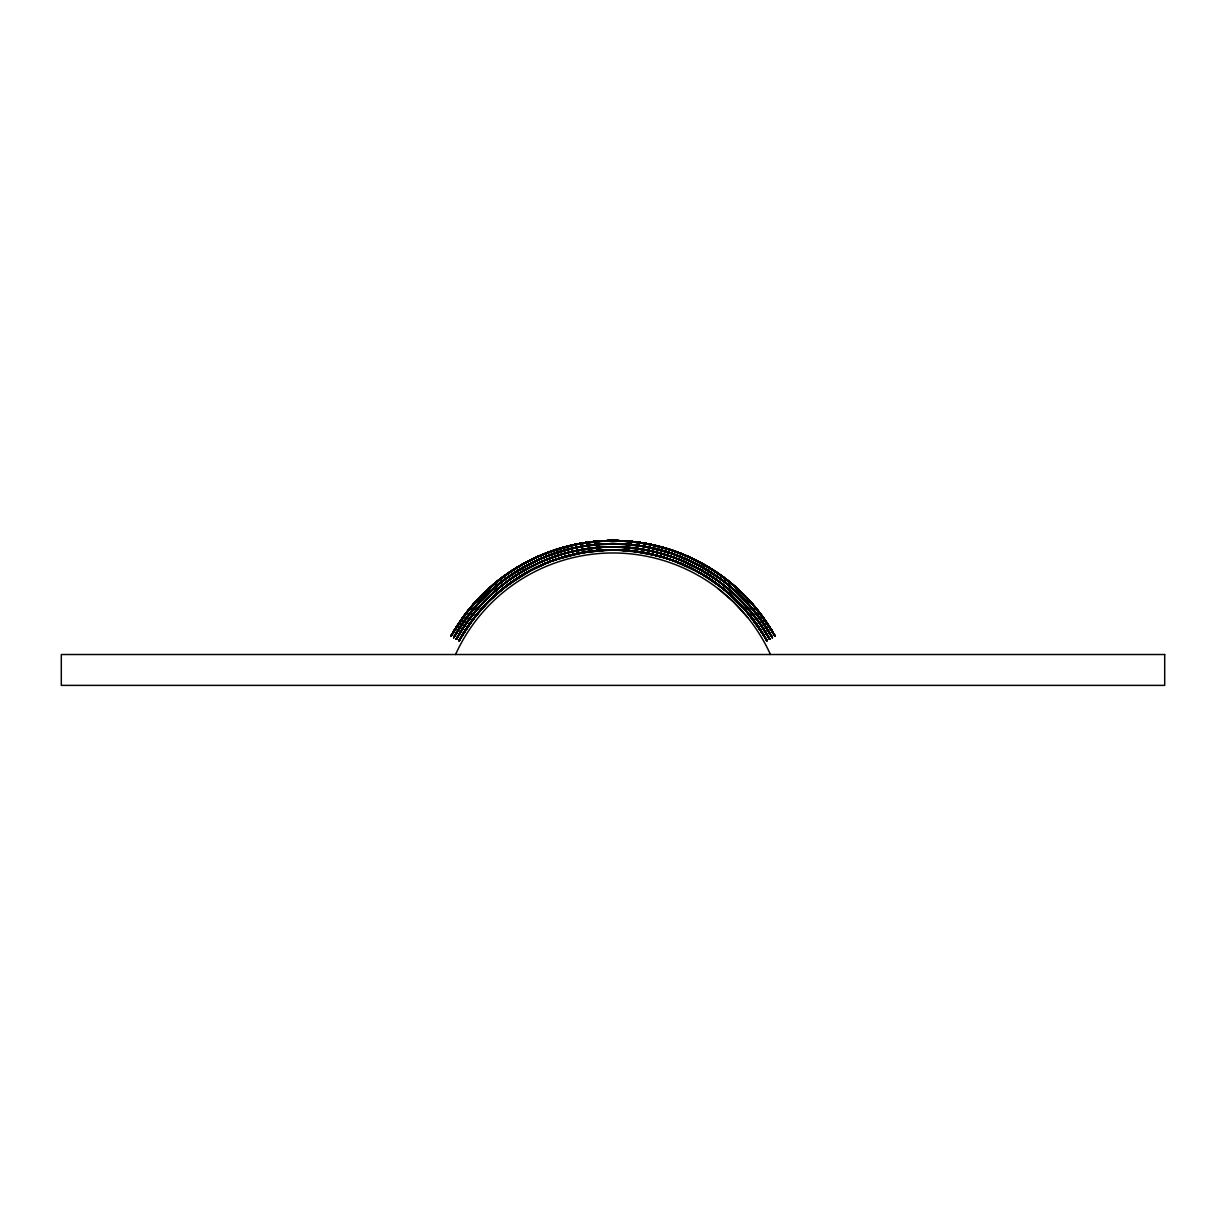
<?xml version="1.0" encoding="UTF-8"?>
<svg xmlns="http://www.w3.org/2000/svg" width="1226" height="1226" viewBox="0 0 1226 1226"><rect width="100%" height="100%" fill="white"/><g stroke="black" fill="none" stroke-linecap="round" stroke-linejoin="round"><path stroke-width="1.5" d="M460.424 620.862L461.834 618.839A314.622 147.718 -90 0 1 473.497 604.05L466.493 612.54A260.326 122.217 -90 0 0 450.907 636.125L451.137 635.834M488.209 588.986L468.485 609.996L451.229 635.666M464.531 625.781C476.623 607.835 492.009 592.143 509.664 579.637A199.915 183.823 -90 0 1 540.773 562.029L525.065 569.891A192.467 176.973 90 0 0 481.971 603.774A180.329 165.816 -90 0 0 456.333 639.175L457.405 637.29M477.879 599.162L487.013 590.089L468.01 610.579L450.938 636.187L452.317 633.75M455.689 628.11L450.938 636.187L465.144 614.318L485.68 591.33M454.294 630.379L450.938 636.187L455.061 629.107M454.126 630.654L450.938 636.187L464.056 615.759L478.538 598.472M468.914 609.475L450.938 636.187L455.796 627.911M455.919 633.689L453.651 637.689A188.314 151.227 -90 0 1 476.286 605.598L472.7 609.705M482.937 602.809L468.148 620.632L456.348 639.175L462.248 629.26L477.941 608.311A179.732 165.265 90 0 0 456.333 639.175L465.052 625.015M460.133 638.731L459.045 640.677A191.608 147.273 90 0 1 491.641 598.656L495.595 594.794M450.938 636.187L458.463 623.758M502.905 584.649C483.933 599.453 468.01 618.134 456.348 639.175L466.278 623.237M492.591 589.2L471.535 611.146L453.651 637.689A182.628 146.66 90 0 1 465.895 618.486L482.891 598.395A217.278 174.506 -90 0 1 498.752 584.02M456.348 639.175C478.109 599.514 515.518 568.849 558.658 555.24M457.758 636.662L459.581 633.566M486.094 603.958L470.064 623.237L459.045 640.677A178.919 137.527 90 0 1 472.271 620.249L459.045 640.677A185.402 142.507 90 0 1 481.956 608.525M453.022 632.524L452.501 633.428L459.505 622.21M460.807 637.566L461.926 635.65M455.398 628.57L451.352 635.466L463.842 616.05M461.053 637.137L463.121 633.689M455.842 633.827L469.236 614.042M461.191 636.892L470.539 622.578M463.52 633.045L459.045 640.677C471.857 617.475 490.002 597.277 511.656 582.013M459.965 632.938L461.466 630.501M453.635 631.497L462.202 618.318M453.681 631.39L465.512 613.828L478.293 598.732M458.953 634.624L461.681 630.149M461.62 636.171C483.259 599.407 518.751 571.117 559.424 558.244A291.834 224.312 90 0 1 607.36 549.999L614.502 549.892M453.804 631.206L471.749 606.027M454.892 629.382L456.256 627.191M454.034 630.808L464.378 615.314M461.987 635.543L471.857 620.785L486.661 603.376M462.033 635.466L465.175 630.409M456.946 631.972L467.826 615.866M462.447 634.792L477.788 613.245M454.708 629.689L462.984 617.214M458.11 630.041L476.255 605.552M456.072 627.497L458.739 623.36M466.478 628.432L459.045 640.677L469.282 624.34L479.213 611.559M461.359 624.984L453.651 637.689A180.498 144.959 -90 0 1 462.371 623.498L468.838 614.548M457.313 625.536L466.57 612.418M459.06 628.54L471.765 610.855L485.603 595.698M461.987 624.034L453.651 637.689C470.631 606.916 496.683 581.293 527.762 564.895M462.631 623.099L453.651 637.689L461.773 624.371L475.611 606.288M462.248 629.26L475.765 610.87L493.848 592.204M465.252 630.302L469.727 623.727M457.237 625.643L463.964 615.881M463.351 622.042L453.651 637.689L464.761 620.034M465.865 629.352L475.995 615.452L487.12 602.901M457.773 624.8L465.114 614.333M458.647 623.467L474.079 603.345L493.986 583.928M468.301 625.735L471.658 621.061M463.275 622.164L481.45 599.882M461.466 619.345L464.271 615.483M464.118 620.954L466.968 617.015M469.129 624.555L471.872 620.77M461.65 619.084L468.255 610.303M467.428 621.628L477.588 608.709M473.006 619.268L469.282 624.34L478.906 611.927M461.926 618.701L478.201 598.84L495.488 582.687M464.899 619.85L478.891 602.625A214.289 172.1 -90 0 1 496.974 585.461L515.84 571.791M465.39 619.161L467.964 615.697M463.336 616.739L465.972 613.215M474.033 617.935L459.045 640.677C469.696 621.429 483.979 604.219 500.928 590.212M467.121 616.816L474.707 607.33M472.041 620.54L477.573 613.506M464.838 614.716L467.305 611.498M466.876 617.138C479.565 600.096 495.243 585.308 512.989 573.63M466.248 612.862L468.976 609.399M466.125 613.015L469.389 608.878L465.328 614.057L476.27 600.924M467.106 611.743L470.002 608.142M471.811 615.759L480.776 605.138M474.416 617.444L476.837 614.41M466.983 611.897L482.676 594.242M469.895 613.184L484.914 596.372L502.844 580.802M467.458 611.299C483.059 591.484 502.752 574.917 524.927 562.903M468.439 610.073L470.769 607.207M475.121 616.54L486.186 603.866L499.151 591.683M467.995 610.609L471.688 606.119M475.627 615.912L491.534 598.549M471.152 611.621L481.22 600.142L495.748 586.488M476.01 615.421L482.462 607.866M471.305 611.437L474.6 607.468M468.623 609.828L483.182 593.736L502.844 576.956M469.359 608.924L473.405 604.111M475.964 605.889L472.47 610.012L482.829 598.472M477.358 613.782L480.776 609.766M473.067 609.261C496.101 581.599 527.471 561.018 562.044 550.98M476.086 601.123L470.83 607.146L484.071 592.878M472.838 604.77L493.388 584.434M479.918 610.747L483.688 606.518M474.646 602.702L498.584 580.205M477.358 604.311L493.419 588.48M480.301 605.644L491.795 594.074M482.324 608.019L495.457 594.916L514.843 579.821M477.987 603.606C497.603 581.952 522.491 565.109 549.907 554.98M483.58 606.64L486.676 603.361M479.197 602.288L482.446 598.87M477.358 599.744L480.194 596.755M477.496 599.591L481.649 595.269M479.703 601.736L502.185 581.308L529.126 564.175M481.91 608.479L495.319 595.039M477.282 609.077C501.832 580.511 535.471 560.021 572.174 551.516L563.132 553.876M485.726 604.357L489.189 600.832M479.657 597.307L482.446 594.472M486.308 590.748L479.305 597.66L494.461 583.53L513.771 569.446M479.259 597.721L498.737 580.082M486.507 603.544L492.254 597.859A221.416 170.184 90 0 1 501.219 589.967L510.859 582.565M487.887 602.135L491.565 598.518M483.734 597.552L503.855 580.036M480.485 596.449L487.473 589.66L485.082 591.913M482.063 594.855L495.442 582.718M489.113 600.909L492.653 597.491M485.006 596.28L503.411 580.373L522.72 567.669M486.937 598.702C513.296 572.496 547.991 554.872 584.71 549.049M489.419 600.602L496.04 594.395M523.058 574.611L506.445 585.813L490.048 599.974C507.012 583.407 527.364 570.351 549.463 561.753M486.048 595.269L503.304 580.45L521.954 568.098M485.251 591.744L496.04 582.243M486.691 594.641L491.503 590.181M488.561 601.46L508.438 584.327M488.438 592.97L491.32 590.319M485.848 591.193L499.733 579.316L518.506 566.55M492.576 597.568L496.086 594.349M493.082 597.077L496.821 593.706M486.615 594.717L496.974 585.461M487.228 589.89L511.257 571.071L514.92 568.726L503.641 576.358L523.962 563.439L541.34 555.041M494.676 595.621L511.932 581.814M495.273 595.085C512.683 579.408 533.249 567.27 555.378 559.592M489.067 588.219L497.495 581.063M489.848 587.499L499.687 579.346M496.178 594.273L507.12 585.308M490.078 587.315L494.323 583.653M494.814 591.361L504.576 583.377M499.748 587.177L483.918 601.767C507.978 576.695 539.486 558.918 573.37 551.24M494.262 587.744L497.404 585.109M497.312 589.2L500.836 586.289M493.204 584.603L501.495 577.967L493.128 584.649M493.879 584.02L504.422 575.791M499.396 591.484L508.744 584.112M496.116 586.166L499.963 583.04M499.748 591.193L503.963 587.744M493.189 588.679L503.549 580.281M493.296 584.511L500.285 578.871M494.967 583.116L514.215 569.186M496.423 585.921L512.912 573.691M493.649 592.388L509.357 579.852M497.787 584.787L502.262 581.262M496.791 581.63L503.457 576.496M496.821 581.599L500.392 578.795M502.246 589.124L528.866 571.301A262.548 201.8 -90 0 1 541.616 565.017M497.051 581.415L509.035 572.557M497.266 581.262L512.422 570.335L526.306 562.167M497.802 580.833L502.399 577.293M500.591 582.549L508.116 576.956M498.231 580.48L503.365 576.572M499.871 579.208L504.238 575.929M499.993 579.101L509.219 572.435M500.101 579.024L509.771 572.082M504.591 587.254C525.326 571.025 549.738 559.577 575.454 553.937A294.209 226.136 90 0 1 662.622 557.018C686.054 563.929 708 575.745 726.65 591.514M510.736 582.656L506.997 585.4L510.997 582.473M501.357 578.059L510.093 571.852M505.786 574.81L502.721 577.032L510.43 571.622M503.074 576.772L523.824 563.5M508.269 584.45L535.134 568.052M506.951 581.584C537.846 558.795 576.189 546.398 614.578 546.796M504.714 575.576L515.441 568.404L511.319 571.04M508.284 580.618L520.192 572.726M507.089 577.676L511.855 574.381M508.606 580.388L513.342 577.094M507.855 584.756L517.51 578.059M506.721 574.151L529.417 560.558L518.506 566.55M511.457 578.381L518.552 573.737M513.863 580.465L516.912 578.442M508.867 572.665L515.089 568.634M507.273 573.768L514.261 569.14M508.698 572.787L518.46 566.581M510.981 574.963L514.92 572.373M514.69 579.913L531.548 569.875L545.999 563.148A284.769 218.872 90 0 1 588.066 551.685L592.296 551.102M511.288 574.764L523.747 567.086M511.441 574.657L540.436 558.795A271.344 217.921 -90 0 1 590.212 545.187L600.571 544.129A274.593 220.527 90 0 0 547.271 555.945L526.919 565.339L537.693 560.006M513.188 577.201L518.092 574.029M512.008 574.289L521.77 568.205M508.683 580.327L529.54 567.439M516.054 579.009C537.678 564.711 562.489 555.301 588.158 551.639L578.411 553.309M512.637 573.86L517.694 570.642M516.468 578.733L530.168 570.611L521.219 575.714M511.564 570.872L520.56 565.355M516.713 578.58L526.429 572.649M513.066 569.906L518.874 566.32M513.326 569.738L520.1 565.615M670.438 553.294A276.524 222.075 -90 0 0 545.003 556.941L534.628 561.447A275.16 220.986 -90 0 1 670.392 553.462A275.574 221.308 90 0 0 537.616 560.067A253.644 203.715 90 0 0 524.238 566.81L513.955 573.017L534.797 561.355L556.527 552.681M513.863 569.4L524.054 563.378M516.238 571.546L529.28 564.098M519.426 576.833L524.023 574.044M517.847 574.182L522.935 571.101M516.851 567.546L538.52 556.267M519.303 569.661L542.75 557.799L573.569 548.037A278.654 223.791 90 0 1 670.499 553.003L683.188 557.784M517.418 567.209L536.927 556.972A705.762 331.357 -90 0 1 550.397 551.531L561.6 547.899A821.849 385.868 90 0 1 645.351 543.624A826.002 387.814 90 0 0 567.699 546.244M517.847 566.933L522.475 564.251M523.104 574.58L529.402 571.01M522.123 571.577L544.451 560.435L567.653 552.635M519.947 569.293L538.413 559.684L528.054 564.742M521.556 568.343L540.467 558.78A276.08 221.722 90 0 1 670.423 553.34M522.782 571.193L527.854 568.343M524.452 570.228L533.693 565.324M522.276 564.374L533.678 558.474M521.265 564.941L528.253 561.156M522.828 564.052L530.781 559.884M523.15 563.883L534.766 557.953M528.038 571.76L536.942 567.178M528.299 571.622L542.949 564.42M524.743 563.01L546.719 552.895M527.793 568.374L532.881 565.722M526.061 562.305L529.862 560.328L526.598 562.014M531.256 559.638L526.874 561.86L543.854 554.014L566.504 546.551M528.023 561.278L535.716 557.524L531.302 559.623M529.663 560.435L535.318 557.707M530.919 563.255L534.444 561.523M533.325 568.956L548.712 562.044M531.808 562.811L552.834 553.937M533.264 565.538L537.049 563.715M532.452 562.489L535.793 560.88M535.777 567.73L539.915 565.784M532.115 559.225L536.498 557.156M533.157 558.719L540.543 555.378M532.436 559.071L555.117 549.907A769.744 361.394 90 0 1 571.362 545.371L559.025 548.666M537.77 556.589L518.659 566.458L533.8 558.412L553.156 550.566A814.769 382.543 -90 0 1 645.336 543.762A813.62 382.006 90 0 0 552.19 550.796M534 558.32L544.175 553.891M539.011 566.197L548.788 562.014M534.996 557.845L561.217 548.007A786.678 369.348 -90 0 1 578.365 543.9L581.155 543.379M539.992 555.623L535.241 557.738L555.7 549.708M535.593 557.585L555.884 549.646M537.877 563.316C564.404 551.041 593.966 545.417 623.145 547.087M536.62 557.11L545.187 553.493M537.264 556.819L550.98 551.317M538.858 556.114L567.699 546.244M540.007 558.979L556.727 552.62M578.856 553.232L607.468 549.968L597.706 550.551A288.692 221.891 -90 0 0 552.681 560.512L527.149 572.251L547.256 562.627L572.082 554.704M541.57 558.305L559.133 551.853M542.995 561.048L564.788 553.416M544.62 563.715L549.355 561.799A291.65 224.159 90 0 1 662.576 557.263A292.401 224.741 90 0 0 556.114 559.362L546.459 562.949A290.96 223.638 -90 0 1 662.561 557.34A291.052 223.714 -90 0 0 545.984 563.148M541.815 554.857L545.34 553.432M543.133 557.646L554.137 553.493A277.183 222.611 -90 0 1 610.931 543.762M542.704 554.489L560.083 548.344M555.792 556.175L540.099 562.32L561.83 554.259L586.947 548.696M547.823 562.397L563.807 556.895M548.145 558.949C574.029 548.911 602.257 544.988 629.888 547.593M547.654 552.543L576.159 544.329M548.482 552.221L552.451 550.796A814.233 382.297 -90 0 1 645.336 543.777M549.401 551.884L581.783 543.271M552.022 560.788L570.075 555.209M552.819 557.217L557.723 555.547M553.937 560.098L585.308 552.083L613.858 549.892M553.125 550.566L557.355 549.187A729.209 342.376 90 0 0 542.949 554.382M554.367 550.152L574.55 544.666A820.041 385.01 90 0 1 599.33 541.126L573.63 544.85M556.282 552.773L573.783 547.991L591.53 544.972M685.135 558.612L670.484 553.018A277.919 223.209 -90 0 0 555.531 553.125L566.826 549.662M555.332 549.83L559.424 548.543M558.688 558.474L565.37 556.451M558.167 548.926L561.033 548.068M555.347 553.079L565.707 549.953A278.639 223.791 -90 0 1 670.484 553.079L644.217 546.398L612.632 543.716M566.167 546.643L549.217 551.945L575.883 544.39M559.163 548.62L568.665 546.014A809.436 380.029 -90 0 1 592.342 541.785L599.33 541.126M559.73 548.451L564.588 547.057M560.972 551.302L578.151 547.072L599.897 544.175M562.213 554.152L566.734 552.88M562.78 553.983L570.764 551.853M610.763 540.635L606.288 540.743A824.883 387.293 -90 0 0 575.239 544.513L564.42 547.118A750.557 352.398 90 0 0 549.033 552.022M566.764 546.49L570.075 545.662M565.753 556.343L575.408 553.953A294.592 226.427 90 0 1 662.622 557.048L635.16 551.286L611.376 549.892M569.354 545.846L572.818 545.034A828.96 389.209 -90 0 1 645.351 543.532L674.821 551.256M569.017 545.922L573.906 544.804A829.389 389.408 -90 0 1 645.351 543.516L618.486 540.697M574.059 551.087L571.5 551.669L587.208 548.666A211.393 194.382 90 0 1 613 546.796L634.991 548.145A211.485 194.459 -90 0 0 613 546.796L610.471 546.811M571.285 551.731L597.951 547.424M572.511 545.11L575.561 544.451A830.385 389.868 -90 0 1 649.857 544.359M571.929 551.577C608.173 542.965 647.021 546.106 681.441 560.389A201.447 185.233 90 0 1 707.754 573.921C729.562 587.53 748.396 605.905 762.526 627.375M572.542 548.267L578.274 547.057M572.68 551.394L604.862 546.98L630.654 547.67M575.392 544.482L585.354 542.704A796.532 373.976 -90 0 0 562.78 547.562M576.634 550.535L579.193 550.014M576.925 550.474L580.496 549.769M575.224 544.513L594.242 541.57L586.12 542.582A805.145 378.022 -90 0 0 570.197 545.631L563.209 547.44A821.573 385.746 -90 0 1 645.351 543.639A816.7 383.447 -90 0 0 556.206 549.478M607.222 540.712L577.201 544.114L584.174 542.873M579.423 543.7L587.775 542.352M581.768 549.539L606.701 546.903M584.082 549.141L587.668 548.604M584.051 542.903L592.74 541.739M584.909 542.766L588.036 542.321M584.036 546.03L614.563 543.716M585.063 548.987L597.338 547.486M586.212 542.566L603.989 540.85M589.553 542.107L613.46 540.62L606.334 540.743M589.399 548.359L608.326 546.857M589.691 548.313L594.334 547.777M590.595 541.984L592.541 541.754M592.909 541.723L599.621 541.11M591.177 541.907L598.165 541.218M595.1 544.589L602.257 544.022M598.119 550.52L585.047 552.114A296.309 227.745 90 0 1 613 549.892L614.257 549.892M595.882 550.719L605.429 550.045M596.771 541.34L600.388 541.049M597.399 541.279L609.889 540.651M599.269 550.413L600.418 550.336M596.878 541.325L604.97 540.804M598.487 547.378L602.119 547.133M598.702 541.172L604.648 540.804M598.809 547.363L602.916 547.087C640.156 544.926 677.932 554.796 709.333 574.933M600.725 541.034L602.089 540.942M601.552 550.259C633.903 548.099 666.76 555.194 695.387 570.366M602.548 547.102C629.857 545.524 657.519 550.275 682.729 560.941M604.173 547.011L605.429 546.949M610.318 540.635L602.273 540.942L622.318 540.865L612.785 540.62M606.916 543.808L596.786 544.436L608.249 543.777M604.985 550.06L606.518 549.999M604.816 540.804L606.625 540.727M605.583 540.773L614.762 540.635L613.919 540.62M604.265 543.915L610.073 543.731M605.797 540.758L607.544 540.697M606.502 540.743L607.437 540.712M605.843 543.854L614.165 543.716M605.736 546.949L613 546.796A211.01 194.03 -90 0 1 650.7 550.811L666.408 554.949M607.927 543.777L620.77 543.869M605.154 540.789L612.142 540.62M608.418 549.938L609.567 549.922M604.357 550.091L613.996 549.892A293.075 225.262 -90 0 1 663.327 557.217L685.61 565.569M609.215 549.922L610.717 549.892M610.211 540.651L616.555 540.651M608.632 543.762L618.18 543.777M611.176 543.716L613 543.716A281.091 225.753 90 0 1 642.01 546.03L659.174 549.662M611.192 540.635L630.685 541.463L625.413 541.034M611.636 540.635L612.525 540.62M611.851 549.892L620.295 550.03M615.008 549.892L615.759 549.907M616.111 543.731L631.344 544.635M615.912 549.907L618.119 549.953M615.866 540.651L637.75 542.29M616.494 543.746L619.222 543.823M616.923 546.842L617.72 546.857M616.326 540.651L632.463 541.647M616.264 549.907L645.52 552.911M618.103 546.873L624.371 547.164M617.414 546.857L639.39 548.758L661.075 553.37M617.337 549.938L631.942 550.903M621.168 543.9L618.839 543.808L628.156 544.344M619.835 550.014L620.678 550.045M618.348 540.697L624.616 540.988M618.318 546.873L649.274 550.505L675.695 558.136M617 549.922L626.655 550.413L625.812 550.351M621.843 540.835L624.034 540.957M627.865 544.313L617.506 543.762A276.632 222.167 -90 0 1 673.488 554.014C705.379 565.293 734.022 585.553 755.139 611.973M621.751 550.106L623.206 550.183L622.394 550.137M622.333 543.946L623.498 544.007M620.31 540.773L627.298 541.172M627.237 541.172L623.666 540.927L640.937 542.735L660.691 546.873L636.018 542.061M624.662 550.275L626.118 550.367M624.601 544.083L642.01 546.03L629.321 544.436M627.635 541.202L628.969 541.31M626.685 547.317L640.279 548.88M628.509 541.279L642.102 542.919M629.045 550.612L658.362 555.838M631.62 541.555L644.738 543.363A800.992 376.075 -90 0 1 655.266 545.509L649.979 544.359M630.118 547.624L652.845 551.286M632.861 541.693L635.068 541.938M636.325 542.091L633.137 541.723L640.11 542.612A797.605 374.482 -90 0 1 662.76 547.424L666.316 548.466M633.398 551.072L645.949 553.003A295.711 227.285 90 0 0 613 549.892A293.305 225.446 90 0 0 563.378 557.002A293.014 225.216 90 0 1 665.243 557.861L655.604 555.117A294.117 226.059 90 0 0 563.393 557.079A293.305 225.446 -90 0 1 613 549.907A293.305 225.446 -90 0 1 662.622 557.002A293.091 225.278 -90 0 0 559.209 558.366A262.027 201.401 -90 0 0 512.192 581.522M633.26 547.945L659.864 553.033M634.286 541.846L641.29 542.796M639.543 548.773L634.317 548.068L654.699 551.715M635.037 548.16L652.416 551.194M637.275 542.214L639.512 542.536M638.654 545.524L667.542 552.068L696.506 563.991M639.65 542.551L646.317 543.639M638.225 545.463L648.585 547.225A265.107 212.91 -90 0 1 698.238 564.834L711.003 572.327M643.88 543.21L655.266 545.509M645.06 543.425L667.312 548.773M644.723 549.631L660.201 553.125M649.642 544.283L656.278 545.754M648.738 553.554L673.595 560.65M653.32 545.064L656.416 545.785M688.767 556.834L674.775 551.225L655.833 545.647A827.535 388.535 -90 0 0 580.649 543.547A832.5 390.864 -90 0 1 615.636 540.651M653.335 548.237L677.089 555.363L703.28 567.669M652.37 548.022L662.73 550.627M650.332 544.421A825.481 387.569 90 0 0 619.145 540.727L626.134 541.095A816.669 383.431 -90 0 1 656.002 545.677L671.158 549.999L651.818 544.742A829.481 389.454 90 0 0 580.649 543.516A832.485 390.864 90 0 1 645.137 543.47A831.351 390.328 90 0 0 580.649 543.47A829.006 389.224 90 0 1 653.136 545.034L663.159 547.547M656.891 545.892L661.657 547.133M655.128 551.823L660.293 553.156M662.607 547.394L658.101 546.198A826.094 387.86 -90 0 0 580.649 543.562A817.098 383.631 90 0 1 669.258 549.309L662.255 547.302A821.926 385.899 -90 0 0 580.649 543.624A818.845 384.458 90 0 1 668.415 549.049M656.247 555.286L671.051 559.73M658.852 549.585C695.188 558.979 728.397 579.959 752.473 608.74L741.332 596.618M658.454 552.665L677.963 558.995L669.825 556.052M660.569 546.842L671.25 550.014M658.852 552.773L680.415 559.976L705.073 572.297M721.24 575.546L732.75 584.541C712 566.964 687.357 554.029 661.09 546.98A752.105 353.119 90 0 1 676.507 551.853L665.626 548.252M658.944 549.6L669.304 552.635M659.435 552.926C685.073 559.776 708.996 572.496 729.225 589.66C710.574 573.768 688.675 561.738 665.243 554.596L675.557 558.075M659.481 556.129L676.522 561.753M661.55 556.711L677.35 562.075M664.661 547.976L667.511 548.834M665.856 548.328L670.224 549.692M664.844 551.24L670.484 553.018A277.842 223.147 90 0 0 555.531 553.125A277.628 222.963 -90 0 1 613 543.746A277.628 222.963 -90 0 1 670.499 552.987A278.348 223.546 -90 0 0 562.06 551.102M666.975 548.666L693.564 559.071L717.915 573.201M662.239 556.91L671.894 560.037A253.552 194.873 -90 0 1 726.083 590.809M672.951 550.597L664.323 547.884A787.889 369.915 90 0 0 647.098 543.792L654.102 545.233A771.123 362.053 -90 0 1 670.407 549.754M669.457 549.447L690.682 557.707L714.252 570.764M669.825 549.555L681.166 553.616M670.361 549.723L673.197 550.689M676.507 551.853L671.097 549.968L679.327 552.911M672.63 550.489L676.829 551.976M671.082 553.217L693.395 562.412M670.331 556.221L675.327 557.999M669.549 559.225L674.606 561.018M671.327 556.558L697.809 568.159L682.1 560.665M678.591 552.635L674.499 551.133L683.234 554.458L676.246 551.761A811.643 381.071 90 0 0 580.664 543.823A814.447 382.389 90 0 1 673.289 550.627M580.664 543.854A810.325 380.458 -90 0 1 677.227 551.991L691.893 558.259L680.338 553.294M683.449 557.891L673.089 553.907A277.428 222.81 90 0 0 555.547 553.202A276.218 221.829 90 0 1 683.449 557.922M674.039 560.818L689.364 567.316M674.561 561.002L679.587 562.964M677.058 561.968L683.939 564.818M680.951 553.539L684.016 554.78M690.085 557.432L675.924 551.639L692.445 558.52M680.859 553.508L685.794 555.531M680.338 556.619L690.453 561.002M681.549 553.784L698.958 561.784M686.223 555.715L682.591 554.198A730.926 343.173 90 0 0 668.078 549.003M679.986 559.807L696.782 567.607M682.667 554.229L711.846 569.216M680.277 559.914L690.008 564.205M680.553 560.021L695.219 566.795M682.024 557.294L700.49 566.106M679.664 556.359L702.054 566.979L721.363 579.454M681.917 560.588L701.425 570.151L720.597 582.748M684.66 555.056L697.211 560.88L687.081 556.083M683.357 557.845L687.571 559.684M685.135 555.255L693.548 559.056M685.503 555.409L704 564.527M683.556 564.65L692.751 569.002M682.1 564.021C709.226 575.592 733.317 594.104 751.492 617.322M690.851 557.784L684.568 555.01A717.44 336.844 90 0 0 677.227 552.114M686.698 559.286L697.073 564.282M687.142 559.485L708.184 570.565M688.598 560.144L692.046 561.753M757.3 625.168C737.5 596.725 709.103 574.396 676.798 561.86A286.746 220.404 90 0 0 633.29 551.087L623.651 550.198A290.301 223.132 -90 0 1 670.086 559.378L699.709 572.726M687.357 566.366L690.744 567.99M687.985 563.255L704.03 571.668M692.169 568.695L683.464 564.604A282.44 217.094 90 0 0 642.945 552.482L652.6 554.397A275.819 212.006 90 0 1 694.131 569.661L713.149 581.17L708.843 578.289M691.709 558.182L710.115 568.128M692.981 558.795L700.874 562.795M691.77 561.631L714.635 574.703M693.318 558.949L697.931 561.247A675.924 317.35 -90 0 0 682.054 553.983L675.066 551.332A707.632 332.246 90 0 1 688.675 556.788M697.824 561.202L689.901 557.34L716.888 572.527M694.406 559.47L698.805 561.707M689.794 567.531L699.923 572.864M695.755 560.144L707.172 566.351M697.088 560.818L707.402 566.489M696.766 560.65L706.467 565.937M694.805 566.581L718.344 581.078L743.079 602.824M694.131 569.707L709.885 578.963M698.636 561.615L702.866 563.883M718.62 585.124L700.031 572.91L681.549 563.791C704.598 573.538 725.47 588.281 742.45 606.671M701.303 563.04L716.52 572.251M698.82 565.201L704.168 568.174L688.997 560.328A275.559 221.308 -90 0 0 555.593 553.401A275.344 221.14 90 0 1 689.993 560.788A250.855 201.462 -90 0 1 703.617 567.853M694.207 569.738L703.847 575.163L687.633 566.504A289.581 222.58 90 0 0 563.454 557.478A290.133 222.994 90 0 1 684.568 565.063L674.898 561.14A291.681 224.189 90 0 0 563.424 557.263A292.723 224.986 90 0 1 669.549 559.271A292.723 224.986 -90 0 0 563.408 557.171M697.793 571.668L704.751 575.699M702.345 563.608L724.566 578.013M720.045 578.488L695.433 563.439C726.022 578.917 752.044 603.269 769.545 632.769M701.134 566.458L705.701 569.079M699.525 569.094L704.184 571.76M698.805 572.22L709.67 578.825M704.276 564.68L707.862 566.764M700.858 569.845L708.858 574.626M710.023 568.082L703.034 563.991L712.321 569.523M702.054 566.979L724.842 582.105L700.352 566.029L715.264 575.132M705.425 565.339L717.179 572.711M704.199 564.634L711.203 568.803M699.939 572.879C723.631 586.365 744.151 605.383 759.277 628.08M706.697 566.075L712.551 569.646M700.843 573.385L723.708 589.093M710.605 579.454L704.046 575.27A268.402 206.29 -90 0 0 662.239 556.972M708.582 567.209C736.259 583.882 759.461 607.881 775.062 636.187A261.874 122.952 -90 0 0 758.94 611.927L765.959 621.413L750.756 602.043L737.393 588.633M704.46 575.53L723.417 588.848M710.865 568.588L730.543 582.718L750.894 602.211M711.417 568.941L714.957 571.209M711.126 568.757L718.359 573.507M710.544 572.036L720.306 578.687M710.252 571.852L727.922 584.557L745.071 600.449M707.663 577.523L714.804 582.335M709.026 574.733C734.19 590.717 755.247 613.077 769.652 639.175A180.437 165.924 -90 0 0 744.243 604.096M713.67 570.381L722.972 576.802M709.486 578.703L717.9 584.587M715.34 571.469L723.11 576.91M715.494 571.577L737.991 589.17M713.363 573.86L723.156 580.802M716.045 579.423L708.781 574.58L717.547 580.496M713.777 574.151C734.435 587.898 752.258 605.874 765.76 626.701M716.612 579.837L697.134 567.807A195.716 179.977 90 0 1 733.485 593.399L755.277 617.168A178.199 163.855 -90 0 1 769.652 639.175L768.533 637.168M716.015 571.929L720.98 575.362M718.191 573.4L725.179 578.473L706.176 565.784L689.058 556.956A648.707 304.584 90 0 1 703.755 564.389M715.11 575.04L719.892 578.396M724.014 577.584L717.011 572.603L737.991 589.17M717.103 572.665L732.412 584.266M718.467 573.584L721.838 575.975M716.045 575.668L729.409 585.767M713.976 577.998C736.949 593.706 756.181 614.824 769.652 639.175L763.016 628.141M713.057 581.109L729.332 593.844L745.715 610.318M717.363 584.174L713.532 581.446L723.156 588.633M718.896 577.661L731.171 587.269M720.857 575.285C741.561 590.135 759.185 609.276 772.196 631.191M721.547 575.776L729.072 581.507M719.723 578.258L724.106 581.538M721.746 575.929L731.401 583.423M717.072 583.974L720.919 586.871M722.727 576.634L735.6 587.024M719.601 581.998L723.095 584.649M718.038 588.557L733.455 601.843L747.691 617.49M717.716 584.45L722.221 587.898M723.401 577.139L728.029 580.695M720.398 582.595L738.297 597.951M724.29 577.798L728.459 581.032M725.102 578.411L728.642 581.17M725.516 578.718L732.458 584.312M725.562 578.749L739.079 590.181M721.731 583.591L729.807 590.166M726.053 579.132L737.178 588.434M724.597 581.921C744.075 597.031 760.426 616.126 772.349 637.689A192.467 154.568 -90 0 0 741.776 597.2M727.049 579.929C746.496 594.901 763.568 615.314 774.924 635.957M722.022 587.729L745.531 610.104L762.465 632.999M725.976 582.994L738.65 593.997M730.957 587.085L721.103 579.285L731.462 587.515L727.662 584.342M726.957 583.775L750.787 606.747L769.146 632.11M727.34 584.082L730.819 586.963M726.849 591.683L720.137 586.273L729.792 594.242A205.983 158.323 -90 0 1 752.274 618.256M725.102 586.243L733.792 593.69M726.528 587.407L732.887 592.863M724.597 589.798L731.493 595.775M730.328 582.549L734.711 586.258M724.842 590.013L742.695 606.931L758.618 627.099M731.769 583.729L737.853 589.047M729.731 586.043L735.646 591.208M731.34 583.377L745.5 596.418L759.645 612.724M732.627 584.45L751.967 603.422L767.859 624.233M727.968 592.648L745.132 609.659M732.198 588.143L736.397 591.897M728.213 592.863L741.515 605.675M735.493 586.917L739.155 590.242L732.167 584.066L743.646 594.564M733.47 589.246L737.439 592.863M730.129 594.549L733.363 597.506M736.075 587.453L748.32 599.391L762.587 616.647M736.949 588.219L741.102 592.081M737.715 588.909L740.535 591.545M734.941 590.564L747.63 603.192L762.097 621.245M731.386 595.683L734.512 598.579M730.742 595.1L734.864 598.932M737.24 588.495L753.178 604.801L738.466 589.599M733.715 593.629L741.24 600.909M735.723 591.269L757.622 615.145L772.349 637.689A186.996 150.185 -90 0 0 752.166 608.418M738.834 589.951L746.619 597.583M728.55 589.078L744.259 604.081M739.876 590.917L748.289 599.345M735.968 595.713L747.645 607.835M738.45 593.813L741.224 596.51M735.263 590.855L745.623 601.016L742.174 597.445M734.849 598.916L738.159 602.165M747.339 612.218L726.543 591.438C742.849 605.215 756.611 621.996 766.955 640.677A188.421 144.821 90 0 0 739.385 603.575M743.201 594.135L745.806 596.755M742.435 593.369L747.339 598.334M743.937 594.855L749.975 601.184M747.691 598.717L743.416 594.334L756.105 608.28L767.124 623.145L751.814 603.238M740.581 604.679L737.577 601.583A218.351 167.824 90 0 0 726.007 590.978M745.193 596.112L753.147 604.755M746.174 597.139L758.909 611.743L771.2 629.551M738.895 602.931L742.818 607.085M741.653 601.338L760.626 624.555L759.951 623.59M744.167 599.483L750.435 606.349M740.274 604.357L742.987 607.268M742.021 601.721L756.963 619.406L769.652 639.175L756.611 618.946M744.504 599.851L759.446 617.582M747.416 598.426L761.407 615.023L775.062 636.187L770.939 629.091M741.822 597.108L752.182 608.387M740.795 604.908L754.787 621.659L766.955 640.677A182.076 139.948 90 0 0 749.071 614.349L739.447 603.483M749.071 600.204L753.07 604.663M744.841 604.725L758.204 621.107L769.652 639.175M743.523 607.866L756.718 624.34L766.955 640.677L758.71 627.222M748.473 604.127L754.327 610.977M751.124 602.456L763.905 618.486M744.565 609.015L750.68 616.28M746.833 606.916L760.626 624.555M752.412 603.897L771.537 630.087M752.151 603.606L756.84 609.169M753.546 605.215L756.09 608.249M753.975 605.721L768.717 625.567L765.361 620.54M751.799 607.927L758.174 615.866M746.649 611.391L763.921 635.39M754.22 606.012L771.062 629.306M754.787 606.686L761.928 615.728M748.274 613.322L764.855 636.984M753.469 609.935L756.427 613.613M748.504 613.613L751.86 617.781M748.657 613.797L761.744 631.865L758.358 626.701M756.994 609.353L771.69 630.363M755.599 612.556L758.633 616.479M759.584 617.766L743.768 599.085A217.952 175.042 -90 0 0 728.321 584.879M751.14 616.862L754.818 621.689M758.863 611.713L775.062 636.187L774.51 635.206M756.794 614.088L759.2 617.26M757.821 615.406L770.127 633.765M754.281 620.969L759.614 628.555M761.561 615.237L775.062 636.187L772.38 631.513M759.262 617.322L772.349 637.689L767.629 629.628M755.982 613.031L766.342 627.589L762.879 622.379M755.109 622.088L764.181 635.834M761.208 620.004L772.349 637.689L764.442 624.678M762.541 621.904L763.2 622.854M763.507 617.889L775.062 636.187L770.602 628.57M756.473 623.988L765.499 638.087M761.561 620.494L772.349 637.689L764.794 625.214M756.718 624.34L760.289 629.597M765.208 620.31L775.062 636.187L771.261 629.643M756.902 624.586L766.955 640.677L765.989 638.945M766.802 622.655L768.212 624.816M763.844 623.804L766.066 627.176M766.694 622.501L772.855 632.31M759.844 628.907L766.955 640.677L763.997 635.528M763.767 629.306L766.204 633.198M761.515 631.497L764.288 636.018M769.913 627.451L775.062 636.187L771.598 630.195M762.143 632.509L766.955 640.677M768.84 631.605L769.438 632.616A177.188 142.293 90 0 1 772.349 637.689M771.721 630.425L775.062 636.187M766.786 634.194L767.951 636.171M521.786 564.634A646.546 303.558 -90 0 1 536.406 557.202L543.409 554.198A673.902 316.4 -90 0 0 527.64 561.462M580.909 543.47A831.351 390.328 -90 0 1 645.351 543.47A827.458 388.504 90 0 0 569.983 545.693M580.649 543.593A823.949 386.849 -90 0 1 661.473 547.057M580.649 543.486A831.902 390.588 90 0 1 645.351 543.486A831.902 390.588 -90 0 0 580.649 543.486A830.4 389.883 90 0 1 650.071 544.39M541.003 555.194A716.321 336.322 90 0 1 552.206 550.888M564.144 547.164A823.749 386.757 90 0 1 645.351 543.593M751.967 603.422A321.442 150.921 90 0 1 762.449 616.448M453.543 637.597A193.708 155.579 -90 0 1 486.676 594.825M498.66 583.867A249.276 200.19 90 0 1 559.163 552.052M514.889 572.297A258.732 207.792 -90 0 1 569.508 549.079L579.852 546.75A266.119 213.722 90 0 0 529.264 564.037M662.73 550.704A278.44 223.622 90 0 0 555.531 553.095A277.628 222.963 90 0 1 613 543.746A277.628 222.963 90 0 1 670.499 552.987M658.837 549.692A278.593 223.745 -90 0 0 555.516 553.033A279.252 224.266 90 0 1 652.37 548.083M555.363 553.141A277.674 223.009 -90 0 1 670.898 553.324M555.501 553.003A278.624 223.76 90 0 1 653.32 548.359M555.562 553.278A276.57 222.121 90 0 1 682.008 557.355M627.865 544.359A273.888 219.96 -90 0 1 680.338 556.573M638.225 545.509A270.486 217.232 90 0 1 687.142 559.439M658.929 549.708A257.583 206.872 90 0 1 712.429 573.14M669.273 552.819A248.035 199.194 90 0 1 728.397 584.725M731.37 587.698A197.677 158.767 -90 0 1 772.518 637.551M493.695 592.434A182.582 167.885 -90 0 0 456.287 639.144A185.203 170.291 -90 0 1 509.434 579.99M712.75 577.385A185.8 170.843 -90 0 1 769.805 639.083M728.505 589.154A183.226 168.483 -90 0 1 769.729 639.129M497.894 592.556A250.38 192.451 90 0 1 549.493 561.922M481.849 608.525A214.504 164.866 90 0 1 497.971 592.71M525.004 573.4A271.482 208.665 90 0 1 568.772 555.593M539.333 566.014A280.095 215.286 -90 0 1 578.411 553.355M652.385 554.443A294.117 226.059 90 0 0 563.378 557.018A293.826 225.845 90 0 1 659.465 556.206M563.393 557.094A293.535 225.615 90 0 1 662.607 557.094A294.071 226.028 90 0 0 570.075 555.286M563.286 557.094A293.612 225.676 -90 0 1 662.607 557.11M541.601 564.987A290.164 223.025 -90 0 1 662.561 557.416M455.551 654.515A172.835 172.835 0 0 1 770.449 654.515M586.426 545.662L576.067 547.501A280.325 225.124 -90 0 1 613 543.716A281.29 225.906 90 0 0 586.426 545.662M1164.7 654.515L61.3 654.515L61.3 685.38L1164.7 685.38L1164.7 654.515"/></g></svg>
